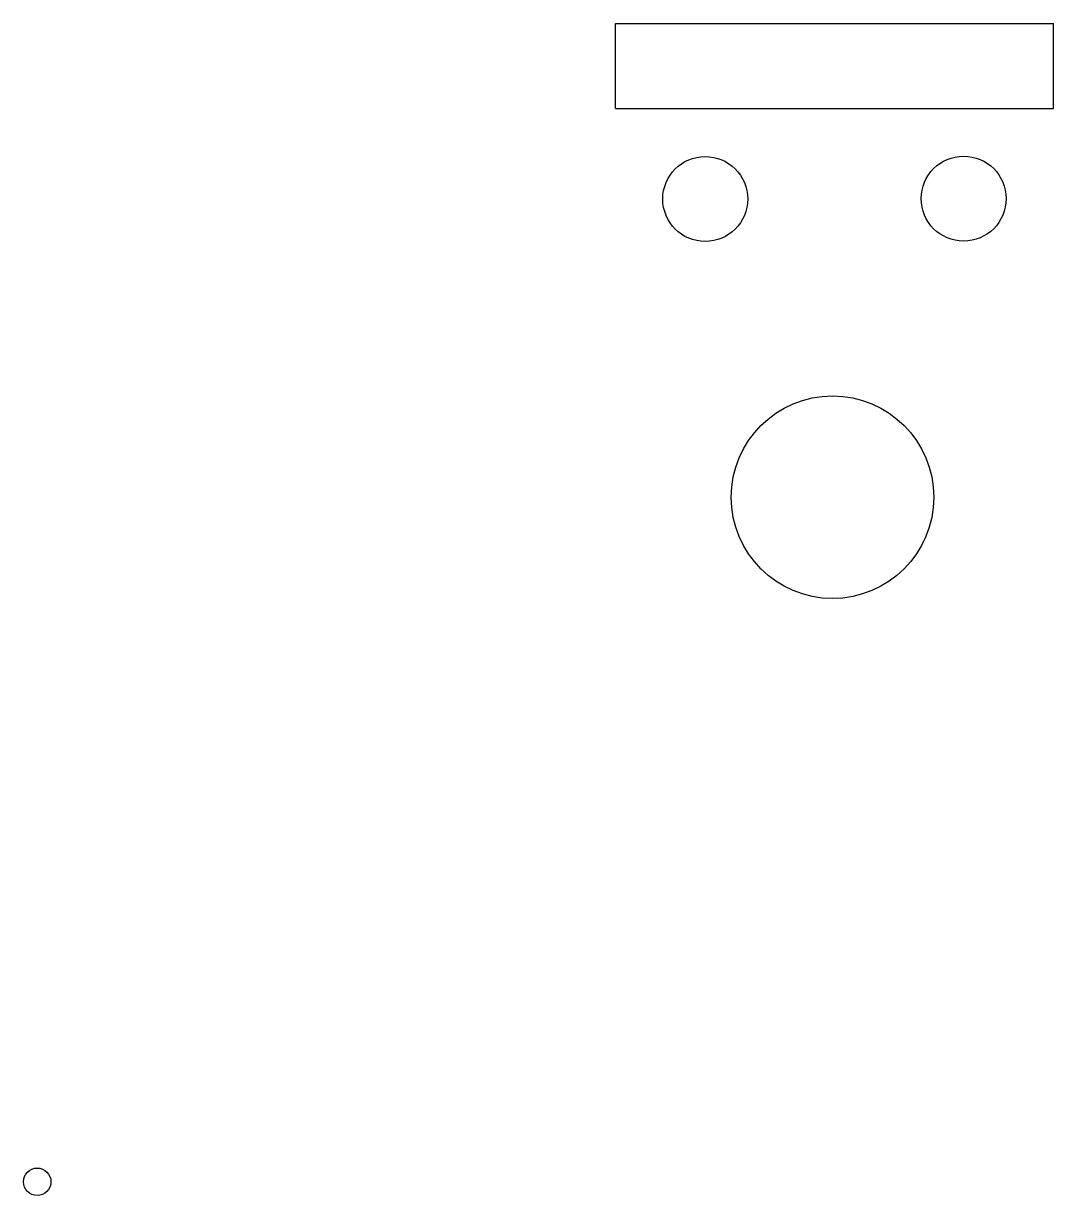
# Model space of a CAD drawing. Header units: millimetres. Extents: x 4.5 to 73.3, y 1.7 to 55.5.
# Drawn here: x 4.47 to 16.6, y 1.75 to 15.55 of the extents above.
import ezdxf

# ---------------------------------------------------------------- set-up
doc = ezdxf.new("R2010")
doc.units = ezdxf.units.MM
doc.header["$MEASUREMENT"] = 0
doc.layers.get('0').update_dxf_attribs({"true_color": 0xc2ced6})

msp = doc.modelspace()

# ---------------------------------------------------------------- linework, layer by layer
for p, q in [((16.605, 14.55), (16.605, 15.55)), ((11.447, 14.548), (16.605, 14.55))]:
    msp.add_line(p, q)
msp.add_lwpolyline([(11.447, 14.548), (11.447, 15.548), (16.605, 15.548)])
for centre, radius in [((12.503, 13.483), 0.5), ((15.546, 13.487), 0.5), ((14.002, 9.972), 1.193), ((4.637, 1.912), 0.162)]:
    msp.add_circle(centre, radius)

doc.saveas('drawing.dxf')
